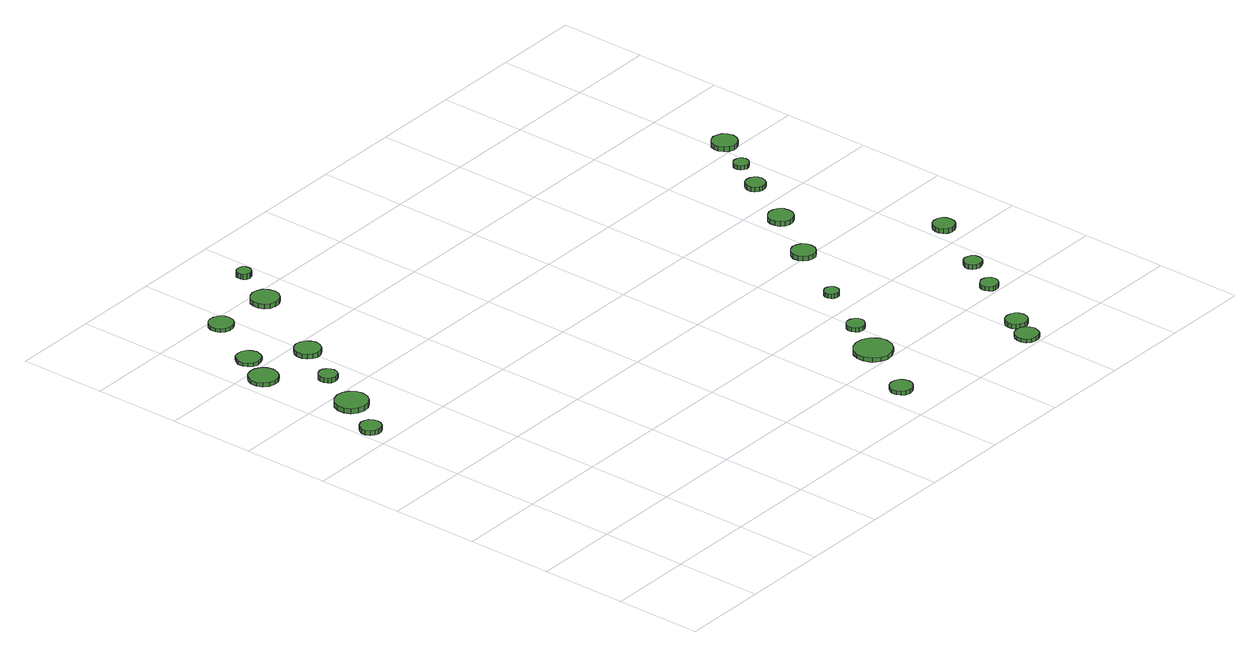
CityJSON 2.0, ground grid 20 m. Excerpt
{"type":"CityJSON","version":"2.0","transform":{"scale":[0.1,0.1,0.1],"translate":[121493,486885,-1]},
"CityObjects":{
"tree1":{"type":"SolitaryVegetationObject","attributes":{"function":"something"},"geometry":[{"type":"MultiSurface","lod":"1","boundaries":[[[0,1,2,3,4,5,6,7,8,9,10,11,12,13,14]],[[15,16,17,18,19,20,21,22,23,24,25,26,27,28,29]],[[0,29,28,1]],[[1,28,27,2]],[[2,27,26,3]],[[3,26,25,4]],[[4,25,24,5]],[[5,24,23,6]],[[6,23,22,7]],[[7,22,21,8]],[[8,21,20,9]],[[9,20,19,10]],[[10,19,18,11]],[[11,18,17,12]],[[12,17,16,13]],[[13,16,15,14]],[[14,15,29,0]]]}]},
"tree2":{"type":"SolitaryVegetationObject","attributes":{"function":"something"},"geometry":[{"type":"MultiSurface","lod":"1","boundaries":[[[30,31,32,33,34,35,36,37,38,39,40,41,42,43,44]],[[45,46,47,48,49,50,51,52,53,54,55,56,57,58,59]],[[30,59,58,31]],[[31,58,57,32]],[[32,57,56,33]],[[33,56,55,34]],[[34,55,54,35]],[[35,54,53,36]],[[36,53,52,37]],[[37,52,51,38]],[[38,51,50,39]],[[39,50,49,40]],[[40,49,48,41]],[[41,48,47,42]],[[42,47,46,43]],[[43,46,45,44]],[[44,45,59,30]]]}]},
"tree3":{"type":"SolitaryVegetationObject","attributes":{"function":"something"},"geometry":[{"type":"MultiSurface","lod":"1","boundaries":[[[60,61,62,63,64,65,66,67,68,69,70,71,72,73,74]],[[75,76,77,78,79,80,81,82,83,84,85,86,87,88,89]],[[60,89,88,61]],[[61,88,87,62]],[[62,87,86,63]],[[63,86,85,64]],[[64,85,84,65]],[[65,84,83,66]],[[66,83,82,67]],[[67,82,81,68]],[[68,81,80,69]],[[69,80,79,70]],[[70,79,78,71]],[[71,78,77,72]],[[72,77,76,73]],[[73,76,75,74]],[[74,75,89,60]]]}]},
"tree4":{"type":"SolitaryVegetationObject","attributes":{"function":"something"},"geometry":[{"type":"MultiSurface","lod":"1","boundaries":[[[90,91,92,93,94,95,96,97,98,99,100,101,102,103,104]],[[105,106,107,108,109,110,111,112,113,114,115,116,117,118,119]],[[90,119,118,91]],[[91,118,117,92]],[[92,117,116,93]],[[93,116,115,94]],[[94,115,114,95]],[[95,114,113,96]],[[96,113,112,97]],[[97,112,111,98]],[[98,111,110,99]],[[99,110,109,100]],[[100,109,108,101]],[[101,108,107,102]],[[102,107,106,103]],[[103,106,105,104]],[[104,105,119,90]]]}]},
"tree5":{"type":"SolitaryVegetationObject","attributes":{"function":"something"},"geometry":[{"type":"MultiSurface","lod":"1","boundaries":[[[120,121,122,123,124,125,126,127,128,129,130,131,132,133,134]],[[135,136,137,138,139,140,141,142,143,144,145,146,147,148,149]],[[120,149,148,121]],[[121,148,147,122]],[[122,147,146,123]],[[123,146,145,124]],[[124,145,144,125]],[[125,144,143,126]],[[126,143,142,127]],[[127,142,141,128]],[[128,141,140,129]],[[129,140,139,130]],[[130,139,138,131]],[[131,138,137,132]],[[132,137,136,133]],[[133,136,135,134]],[[134,135,149,120]]]}]},
"tree6":{"type":"SolitaryVegetationObject","attributes":{"function":"something"},"geometry":[{"type":"MultiSurface","lod":"1","boundaries":[[[150,151,152,153,154,155,156,157,158,159,160,161,162,163,164]],[[165,166,167,168,169,170,171,172,173,174,175,176,177,178,179]],[[150,179,178,151]],[[151,178,177,152]],[[152,177,176,153]],[[153,176,175,154]],[[154,175,174,155]],[[155,174,173,156]],[[156,173,172,157]],[[157,172,171,158]],[[158,171,170,159]],[[159,170,169,160]],[[160,169,168,161]],[[161,168,167,162]],[[162,167,166,163]],[[163,166,165,164]],[[164,165,179,150]]]}]},
"tree7":{"type":"SolitaryVegetationObject","attributes":{"function":"something"},"geometry":[{"type":"MultiSurface","lod":"1","boundaries":[[[180,181,182,183,184,185,186,187,188,189,190,191,192,193,194]],[[195,196,197,198,199,200,201,202,203,204,205,206,207,208,209]],[[180,209,208,181]],[[181,208,207,182]],[[182,207,206,183]],[[183,206,205,184]],[[184,205,204,185]],[[185,204,203,186]],[[186,203,202,187]],[[187,202,201,188]],[[188,201,200,189]],[[189,200,199,190]],[[190,199,198,191]],[[191,198,197,192]],[[192,197,196,193]],[[193,196,195,194]],[[194,195,209,180]]]}]},
"tree8":{"type":"SolitaryVegetationObject","attributes":{"function":"something"},"geometry":[{"type":"MultiSurface","lod":"1","boundaries":[[[210,211,212,213,214,215,216,217,218,219,220,221,222,223,224]],[[225,226,227,228,229,230,231,232,233,234,235,236,237,238,239]],[[210,239,238,211]],[[211,238,237,212]],[[212,237,236,213]],[[213,236,235,214]],[[214,235,234,215]],[[215,234,233,216]],[[216,233,232,217]],[[217,232,231,218]],[[218,231,230,219]],[[219,230,229,220]],[[220,229,228,221]],[[221,228,227,222]],[[222,227,226,223]],[[223,226,225,224]],[[224,225,239,210]]]}]},
"tree9":{"type":"SolitaryVegetationObject","attributes":{"function":"something"},"geometry":[{"type":"MultiSurface","lod":"1","boundaries":[[[240,241,242,243,244,245,246,247,248,249,250,251,252,253,254]],[[255,256,257,258,259,260,261,262,263,264,265,266,267,268,269]],[[240,269,268,241]],[[241,268,267,242]],[[242,267,266,243]],[[243,266,265,244]],[[244,265,264,245]],[[245,264,263,246]],[[246,263,262,247]],[[247,262,261,248]],[[248,261,260,249]],[[249,260,259,250]],[[250,259,258,251]],[[251,258,257,252]],[[252,257,256,253]],[[253,256,255,254]],[[254,255,269,240]]]}]},
"tree10":{"type":"SolitaryVegetationObject","attributes":{"function":"something"},"geometry":[{"type":"MultiSurface","lod":"1","boundaries":[[[270,271,272,273,274,275,276,277,278,279,280,281,282,283,284]],[[285,286,287,288,289,290,291,292,293,294,295,296,297,298,299]],[[270,299,298,271]],[[271,298,297,272]],[[272,297,296,273]],[[273,296,295,274]],[[274,295,294,275]],[[275,294,293,276]],[[276,293,292,277]],[[277,292,291,278]],[[278,291,290,279]],[[279,290,289,280]],[[280,289,288,281]],[[281,288,287,282]],[[282,287,286,283]],[[283,286,285,284]],[[284,285,299,270]]]}]},
"tree11":{"type":"SolitaryVegetationObject","attributes":{"function":"something"},"geometry":[{"type":"MultiSurface","lod":"1","boundaries":[[[300,301,302,303,304,305,306,307,308,309,310,311,312,313,314]],[[315,316,317,318,319,320,321,322,323,324,325,326,327,328,329]],[[300,329,328,301]],[[301,328,327,302]],[[302,327,326,303]],[[303,326,325,304]],[[304,325,324,305]],[[305,324,323,306]],[[306,323,322,307]],[[307,322,321,308]],[[308,321,320,309]],[[309,320,319,310]],[[310,319,318,311]],[[311,318,317,312]],[[312,317,316,313]],[[313,316,315,314]],[[314,315,329,300]]]}]},
"tree12":{"type":"SolitaryVegetationObject","attributes":{"function":"something"},"geometry":[{"type":"MultiSurface","lod":"1","boundaries":[[[330,331,332,333,334,335,336,337,338,339,340,341,342,343,344]],[[345,346,347,348,349,350,351,352,353,354,355,356,357,358,359]],[[330,359,358,331]],[[331,358,357,332]],[[332,357,356,333]],[[333,356,355,334]],[[334,355,354,335]],[[335,354,353,336]],[[336,353,352,337]],[[337,352,351,338]],[[338,351,350,339]],[[339,350,349,340]],[[340,349,348,341]],[[341,348,347,342]],[[342,347,346,343]],[[343,346,345,344]],[[344,345,359,330]]]}]},
"tree13":{"type":"SolitaryVegetationObject","attributes":{"function":"something"},"geometry":[{"type":"MultiSurface","lod":"1","boundaries":[[[360,361,362,363,364,365,366,367,368,369,370,371,372,373,374]],[[375,376,377,378,379,380,381,382,383,384,385,386,387,388,389]],[[360,389,388,361]],[[361,388,387,362]],[[362,387,386,363]],[[363,386,385,364]],[[364,385,384,365]],[[365,384,383,366]],[[366,383,382,367]],[[367,382,381,368]],[[368,381,380,369]],[[369,380,379,370]],[[370,379,378,371]],[[371,378,377,372]],[[372,377,376,373]],[[373,376,375,374]],[[374,375,389,360]]]}]},
"tree14":{"type":"SolitaryVegetationObject","attributes":{"function":"something"},"geometry":[{"type":"MultiSurface","lod":"1","boundaries":[[[390,391,392,393,394,395,396,397,398,399,400,401,402,403,404]],[[405,406,407,408,409,410,411,412,413,414,415,416,417,418,419]],[[390,419,418,391]],[[391,418,417,392]],[[392,417,416,393]],[[393,416,415,394]],[[394,415,414,395]],[[395,414,413,396]],[[396,413,412,397]],[[397,412,411,398]],[[398,411,410,399]],[[399,410,409,400]],[[400,409,408,401]],[[401,408,407,402]],[[402,407,406,403]],[[403,406,405,404]],[[404,405,419,390]]]}]},
"tree15":{"type":"SolitaryVegetationObject","attributes":{"function":"something"},"geometry":[{"type":"MultiSurface","lod":"1","boundaries":[[[420,421,422,423,424,425,426,427,428,429,430,431,432,433,434]],[[435,436,437,438,439,440,441,442,443,444,445,446,447,448,449]],[[420,449,448,421]],[[421,448,447,422]],[[422,447,446,423]],[[423,446,445,424]],[[424,445,444,425]],[[425,444,443,426]],[[426,443,442,427]],[[427,442,441,428]],[[428,441,440,429]],[[429,440,439,430]],[[430,439,438,431]],[[431,438,437,432]],[[432,437,436,433]],[[433,436,435,434]],[[434,435,449,420]]]}]},
"tree16":{"type":"SolitaryVegetationObject","attributes":{"function":"something"},"geometry":[{"type":"MultiSurface","lod":"1","boundaries":[[[450,451,452,453,454,455,456,457,458,459,460,461,462,463,464]],[[465,466,467,468,469,470,471,472,473,474,475,476,477,478,479]],[[450,479,478,451]],[[451,478,477,452]],[[452,477,476,453]],[[453,476,475,454]],[[454,475,474,455]],[[455,474,473,456]],[[456,473,472,457]],[[457,472,471,458]],[[458,471,470,459]],[[459,470,469,460]],[[460,469,468,461]],[[461,468,467,462]],[[462,467,466,463]],[[463,466,465,464]],[[464,465,479,450]]]}]},
"tree17":{"type":"SolitaryVegetationObject","attributes":{"function":"something"},"geometry":[{"type":"MultiSurface","lod":"1","boundaries":[[[480,481,482,483,484,485,486,487,488,489,490,491,492,493,494]],[[495,496,497,498,499,500,501,502,503,504,505,506,507,508,509]],[[480,509,508,481]],[[481,508,507,482]],[[482,507,506,483]],[[483,506,505,484]],[[484,505,504,485]],[[485,504,503,486]],[[486,503,502,487]],[[487,502,501,488]],[[488,501,500,489]],[[489,500,499,490]],[[490,499,498,491]],[[491,498,497,492]],[[492,497,496,493]],[[493,496,495,494]],[[494,495,509,480]]]}]},
"tree18":{"type":"SolitaryVegetationObject","attributes":{"function":"something"},"geometry":[{"type":"MultiSurface","lod":"1","boundaries":[[[510,511,512,513,514,515,516,517,518,519,520,521,522,523,524]],[[525,526,527,528,529,530,531,532,533,534,535,536,537,538,539]],[[510,539,538,511]],[[511,538,537,512]],[[512,537,536,513]],[[513,536,535,514]],[[514,535,534,515]],[[515,534,533,516]],[[516,533,532,517]],[[517,532,531,518]],[[518,531,530,519]],[[519,530,529,520]],[[520,529,528,521]],[[521,528,527,522]],[[522,527,526,523]],[[523,526,525,524]],[[524,525,539,510]]]}]},
"tree19":{"type":"SolitaryVegetationObject","attributes":{"function":"something"},"geometry":[{"type":"MultiSurface","lod":"1","boundaries":[[[540,541,542,543,544,545,546,547,548,549,550,551,552,553,554]],[[555,556,557,558,559,560,561,562,563,564,565,566,567,568,569]],[[540,569,568,541]],[[541,568,567,542]],[[542,567,566,543]],[[543,566,565,544]],[[544,565,564,545]],[[545,564,563,546]],[[546,563,562,547]],[[547,562,561,548]],[[548,561,560,549]],[[549,560,559,550]],[[550,559,558,551]],[[551,558,557,552]],[[552,557,556,553]],[[553,556,555,554]],[[554,555,569,540]]]}]},
"tree20":{"type":"SolitaryVegetationObject","attributes":{"function":"something"},"geometry":[{"type":"MultiSurface","lod":"1","boundaries":[[[570,571,572,573,574,575,576,577,578,579,580,581,582,583,584]],[[585,586,587,588,589,590,591,592,593,594,595,596,597,598,599]],[[570,599,598,571]],[[571,598,597,572]],[[572,597,596,573]],[[573,596,595,574]],[[574,595,594,575]],[[575,594,593,576]],[[576,593,592,577]],[[577,592,591,578]],[[578,591,590,579]],[[579,590,589,580]],[[580,589,588,581]],[[581,588,587,582]],[[582,587,586,583]],[[583,586,585,584]],[[584,585,599,570]]]}]},
"tree21":{"type":"SolitaryVegetationObject","attributes":{"function":"something"},"geometry":[{"type":"MultiSurface","lod":"1","boundaries":[[[600,601,602,603,604,605,606,607,608,609,610,611,612,613,614]],[[615,616,617,618,619,620,621,622,623,624,625,626,627,628,629]],[[600,629,628,601]],[[601,628,627,602]],[[602,627,626,603]],[[603,626,625,604]],[[604,625,624,605]],[[605,624,623,606]],[[606,623,622,607]],[[607,622,621,608]],[[608,621,620,609]],[[609,620,619,610]],[[610,619,618,611]],[[611,618,617,612]],[[612,617,616,613]],[[613,616,615,614]],[[614,615,629,600]]]}]},
"tree22":{"type":"SolitaryVegetationObject","attributes":{"function":"something"},"geometry":[{"type":"MultiSurface","lod":"1","boundaries":[[[630,631,632,633,634,635,636,637,638,639,640,641,642,643,644]],[[645,646,647,648,649,650,651,652,653,654,655,656,657,658,659]],[[630,659,658,631]],[[631,658,657,632]],[[632,657,656,633]],[[633,656,655,634]],[[634,655,654,635]],[[635,654,653,636]],[[636,653,652,637]],[[637,652,651,638]],[[638,651,650,639]],[[639,650,649,640]],[[640,649,648,641]],[[641,648,647,642]],[[642,647,646,643]],[[643,646,645,644]],[[644,645,659,630]]]}]},
"tree23":{"type":"SolitaryVegetationObject","attributes":{"function":"something"},"geometry":[{"type":"MultiSurface","lod":"1","boundaries":[[[660,661,662,663,664,665,666,667,668,669,670,671,672,673,674]],[[675,676,677,678,679,680,681,682,683,684,685,686,687,688,689]],[[660,689,688,661]],[[661,688,687,662]],[[662,687,686,663]],[[663,686,685,664]],[[664,685,684,665]],[[665,684,683,666]],[[666,683,682,667]],[[667,682,681,668]],[[668,681,680,669]],[[669,680,679,670]],[[670,679,678,671]],[[671,678,677,672]],[[672,677,676,673]],[[673,676,675,674]],[[674,675,689,660]]]}]}
},
"vertices":[
[55,858,17],[53,867,17],[47,876,17],[39,881,17],[29,882,17],[19,878,17],[12,872,17],[8,863,17],[8,853,17],[12,843,17],[19,837,17],[29,834,17],[39,835,17],[47,840,17],[53,848,17],[53,848,6],[47,840,6],[39,835,6],[29,834,6],[19,837,6],[12,843,6],[8,853,6],[8,863,6],[12,872,6],[19,878,6],[29,882,6],[39,881,6],[47,876,6],[53,867,6],[55,858,6],
[124,954,18],[121,969,18],[112,981,18],[99,989,18],[83,991,18],[69,986,18],[57,976,18],[51,962,18],[51,946,18],[57,932,18],[69,922,18],[83,917,18],[99,919,18],[112,927,18],[121,939,18],[121,939,6],[112,927,6],[99,919,6],[83,917,6],[69,922,6],[57,932,6],[51,946,6],[51,962,6],[57,976,6],[69,986,6],[83,991,6],[99,989,6],[112,981,6],[121,969,6],[124,954,6],
[88,1166,15],[85,1179,15],[77,1190,15],[65,1197,15],[52,1198,15],[39,1194,15],[29,1185,15],[23,1172,15],[23,1159,15],[29,1146,15],[39,1137,15],[52,1133,15],[65,1134,15],[77,1141,15],[85,1152,15],[85,1152,6],[77,1141,6],[65,1134,6],[52,1133,6],[39,1137,6],[29,1146,6],[23,1159,6],[23,1172,6],[29,1185,6],[39,1194,6],[52,1198,6],[65,1197,6],[77,1190,6],[85,1179,6],[88,1166,6],
[164,1063,17],[162,1071,17],[157,1078,17],[150,1083,17],[141,1084,17],[133,1081,17],[126,1075,17],[123,1067,17],[123,1058,17],[126,1050,17],[133,1044,17],[141,1042,17],[150,1043,17],[157,1047,17],[162,1054,17],[162,1054,6],[157,1047,6],[150,1043,6],[141,1042,6],[133,1044,6],[126,1050,6],[123,1058,6],[123,1067,6],[126,1075,6],[133,1081,6],[141,1084,6],[150,1083,6],[157,1078,6],[162,1071,6],[164,1063,6],
[125,1239,14],[122,1250,14],[116,1259,14],[106,1265,14],[94,1266,14],[83,1263,14],[75,1255,14],[70,1245,14],[70,1233,14],[75,1223,14],[83,1215,14],[94,1211,14],[106,1213,14],[116,1218,14],[122,1228,14],[122,1228,6],[116,1218,6],[106,1213,6],[94,1211,6],[83,1215,6],[75,1223,6],[70,1233,6],[70,1245,6],[75,1255,6],[83,1263,6],[94,1266,6],[106,1265,6],[116,1259,6],[122,1250,6],[125,1239,6],
[230,1164,17],[227,1175,17],[220,1185,17],[209,1191,17],[197,1193,17],[186,1189,17],[177,1181,17],[172,1170,17],[172,1157,17],[177,1146,17],[186,1138,17],[197,1134,17],[209,1136,17],[220,1142,17],[227,1152,17],[227,1152,6],[220,1142,6],[209,1136,6],[197,1134,6],[186,1138,6],[177,1146,6],[172,1157,6],[172,1170,6],[177,1181,6],[186,1189,6],[197,1193,6],[209,1191,6],[220,1185,6],[227,1175,6],[230,1164,6],
[200,1374,14],[198,1385,14],[191,1394,14],[181,1400,14],[170,1401,14],[159,1398,14],[150,1390,14],[146,1380,14],[146,1368,14],[150,1358,14],[159,1350,14],[170,1347,14],[181,1348,14],[191,1354,14],[198,1363,14],[198,1363,6],[191,1354,6],[181,1348,6],[170,1347,6],[159,1350,6],[150,1358,6],[146,1368,6],[146,1380,6],[150,1390,6],[159,1398,6],[170,1401,6],[181,1400,6],[191,1394,6],[198,1385,6],[200,1374,6],
[342,1366,17],[339,1379,17],[331,1390,17],[320,1396,17],[307,1398,17],[294,1394,17],[284,1385,17],[279,1373,17],[279,1360,17],[284,1348,17],[294,1339,17],[307,1335,17],[320,1336,17],[331,1343,17],[339,1354,17],[339,1354,6],[331,1343,6],[320,1336,6],[307,1335,6],[294,1339,6],[284,1348,6],[279,1360,6],[279,1373,6],[284,1385,6],[294,1394,6],[307,1398,6],[320,1396,6],[331,1390,6],[339,1379,6],[342,1366,6],
[378,1465,21],[377,1472,21],[373,1477,21],[367,1480,21],[361,1481,21],[354,1479,21],[349,1475,21],[347,1468,21],[347,1462,21],[349,1456,21],[354,1451,21],[361,1449,21],[367,1450,21],[373,1453,21],[377,1459,21],[377,1459,8],[373,1453,8],[367,1450,8],[361,1449,8],[354,1451,8],[349,1456,8],[347,1462,8],[347,1468,8],[349,1475,8],[354,1479,8],[361,1481,8],[367,1480,8],[373,1477,8],[377,1472,8],[378,1465,8],
[884,99,16],[882,109,16],[876,118,16],[867,123,16],[857,124,16],[846,121,16],[839,114,16],[834,104,16],[834,93,16],[839,84,16],[846,77,16],[857,73,16],[867,75,16],[876,80,16],[882,88,16],[882,88,7],[876,80,7],[867,75,7],[857,73,7],[846,77,7],[839,84,7],[834,93,7],[834,104,7],[839,114,7],[846,121,7],[857,124,7],[867,123,7],[876,118,7],[882,109,7],[884,99,7],
[987,243,16],[983,260,16],[972,275,16],[957,283,16],[939,285,16],[923,280,16],[909,268,16],[902,252,16],[902,234,16],[909,218,16],[923,206,16],[939,200,16],[957,202,16],[972,211,16],[983,225,16],[983,225,6],[972,211,6],[957,202,6],[939,200,6],[923,206,6],[909,218,6],[902,234,6],[902,252,6],[909,268,6],[923,280,6],[939,285,6],[957,283,6],[972,275,6],[983,260,6],[987,243,6],
[1022,336,16],[1020,344,16],[1015,351,16],[1007,355,16],[999,356,16],[991,354,16],[985,348,16],[981,340,16],[981,332,16],[985,324,16],[991,318,16],[999,316,16],[1007,316,16],[1015,321,16],[1020,328,16],[1020,328,6],[1015,321,6],[1007,316,6],[999,316,6],[991,318,6],[985,324,6],[981,332,6],[981,340,6],[985,348,6],[991,354,6],[999,356,6],[1007,355,6],[1015,351,6],[1020,344,6],[1022,336,6],
[1221,32,16],[1218,43,16],[1212,51,16],[1203,57,16],[1192,58,16],[1181,55,16],[1173,47,16],[1169,37,16],[1169,26,16],[1173,16,16],[1181,9,16],[1192,6,16],[1203,7,16],[1212,12,16],[1218,21,16],[1218,21,7],[1212,12,7],[1203,7,7],[1192,6,7],[1181,9,7],[1173,16,7],[1169,26,7],[1169,37,7],[1173,47,7],[1181,55,7],[1192,58,7],[1203,57,7],[1212,51,7],[1218,43,7],[1221,32,7],
[1092,461,16],[1091,468,16],[1087,473,16],[1081,477,16],[1074,478,16],[1067,475,16],[1062,471,16],[1059,465,16],[1059,458,16],[1062,451,16],[1067,447,16],[1074,445,16],[1081,445,16],[1087,449,16],[1091,454,16],[1091,454,6],[1087,449,6],[1081,445,6],[1074,445,6],[1067,447,6],[1062,451,6],[1059,458,6],[1059,465,6],[1062,471,6],[1067,475,6],[1074,478,6],[1081,477,6],[1087,473,6],[1091,468,6],[1092,461,6],
[1250,85,17],[1248,95,17],[1242,103,17],[1233,108,17],[1223,109,17],[1213,106,17],[1206,99,17],[1202,90,17],[1202,80,17],[1206,71,17],[1213,64,17],[1223,61,17],[1233,62,17],[1242,67,17],[1248,75,17],[1248,75,6],[1242,67,6],[1233,62,6],[1223,61,6],[1213,64,6],[1206,71,6],[1202,80,6],[1202,90,6],[1206,99,6],[1213,106,6],[1223,109,6],[1233,108,6],[1242,103,6],[1248,95,6],[1250,85,6],
[1195,612,17],[1193,623,17],[1187,632,17],[1177,637,17],[1166,639,17],[1155,635,17],[1147,628,17],[1142,617,17],[1142,606,17],[1147,596,17],[1155,588,17],[1166,585,17],[1177,586,17],[1187,592,17],[1193,601,17],[1193,601,6],[1187,592,6],[1177,586,6],[1166,585,6],[1155,588,6],[1147,596,6],[1142,606,6],[1142,617,6],[1147,628,6],[1155,635,6],[1166,639,6],[1177,637,6],[1187,632,6],[1193,623,6],[1195,612,6],
[1330,226,16],[1328,234,16],[1323,241,16],[1316,245,16],[1307,246,16],[1300,243,16],[1293,238,16],[1290,230,16],[1290,222,16],[1293,214,16],[1300,208,16],[1307,206,16],[1316,207,16],[1323,211,16],[1328,218,16],[1328,218,6],[1323,211,6],[1316,207,6],[1307,206,6],[1300,208,6],[1293,214,6],[1290,222,6],[1290,230,6],[1293,238,6],[1300,243,6],[1307,246,6],[1316,245,6],[1323,241,6],[1328,234,6],[1330,226,6],
[1379,310,16],[1378,318,16],[1373,325,16],[1365,329,16],[1357,330,16],[1349,327,16],[1343,322,16],[1339,314,16],[1339,306,16],[1343,298,16],[1349,293,16],[1357,290,16],[1365,291,16],[1373,295,16],[1378,302,16],[1378,302,6],[1373,295,6],[1365,291,6],[1357,290,6],[1349,293,6],[1343,298,6],[1339,306,6],[1339,314,6],[1343,322,6],[1349,327,6],[1357,330,6],[1365,329,6],[1373,325,6],[1378,318,6],[1379,310,6],
[1280,740,17],[1278,752,17],[1271,761,17],[1261,767,17],[1249,768,17],[1238,764,17],[1230,757,17],[1225,746,17],[1225,734,17],[1230,724,17],[1238,716,17],[1249,712,17],[1261,714,17],[1271,719,17],[1278,729,17],[1278,729,6],[1271,719,6],[1261,714,6],[1249,712,6],[1238,716,6],[1230,724,6],[1225,734,6],[1225,746,6],[1230,757,6],[1238,764,6],[1249,768,6],[1261,767,6],[1271,761,6],[1278,752,6],[1280,740,6],
[1464,453,17],[1462,463,17],[1457,471,17],[1448,476,17],[1438,477,17],[1428,474,17],[1421,467,17],[1417,458,17],[1417,448,17],[1421,439,17],[1428,432,17],[1438,429,17],[1448,430,17],[1457,435,17],[1462,443,17],[1462,443,6],[1457,435,6],[1448,430,6],[1438,429,6],[1428,432,6],[1421,439,6],[1417,448,6],[1417,458,6],[1421,467,6],[1428,474,6],[1438,477,6],[1448,476,6],[1457,471,6],[1462,463,6],[1464,453,6],
[1348,868,17],[1346,877,17],[1341,884,17],[1333,889,17],[1324,890,17],[1315,887,17],[1308,881,17],[1304,872,17],[1304,863,17],[1308,855,17],[1315,849,17],[1324,846,17],[1333,847,17],[1341,851,17],[1346,859,17],[1346,859,6],[1341,851,6],[1333,847,6],[1324,846,6],[1315,849,6],[1308,855,6],[1304,863,6],[1304,872,6],[1308,881,6],[1315,887,6],[1324,890,6],[1333,889,6],[1341,884,6],[1346,877,6],[1348,868,6],
[1392,945,16],[1390,952,16],[1386,958,16],[1380,961,16],[1373,962,16],[1367,960,16],[1361,955,16],[1358,949,16],[1358,942,16],[1361,935,16],[1367,931,16],[1373,928,16],[1380,929,16],[1386,933,16],[1390,938,16],[1390,938,6],[1386,933,6],[1380,929,6],[1373,928,6],[1367,931,6],[1361,935,6],[1358,942,6],[1358,949,6],[1361,955,6],[1367,960,6],[1373,962,6],[1380,961,6],[1386,958,6],[1390,952,6],[1392,945,6],
[1450,1027,17],[1447,1039,17],[1440,1049,17],[1430,1054,17],[1418,1056,17],[1407,1052,17],[1398,1044,17],[1393,1033,17],[1393,1021,17],[1398,1011,17],[1407,1003,17],[1418,999,17],[1430,1000,17],[1440,1006,17],[1447,1016,17],[1447,1016,6],[1440,1006,6],[1430,1000,6],[1418,999,6],[1407,1003,6],[1398,1011,6],[1393,1021,6],[1393,1033,6],[1398,1044,6],[1407,1052,6],[1418,1056,6],[1430,1054,6],[1440,1049,6],[1447,1039,6],[1450,1027,6]
]}
